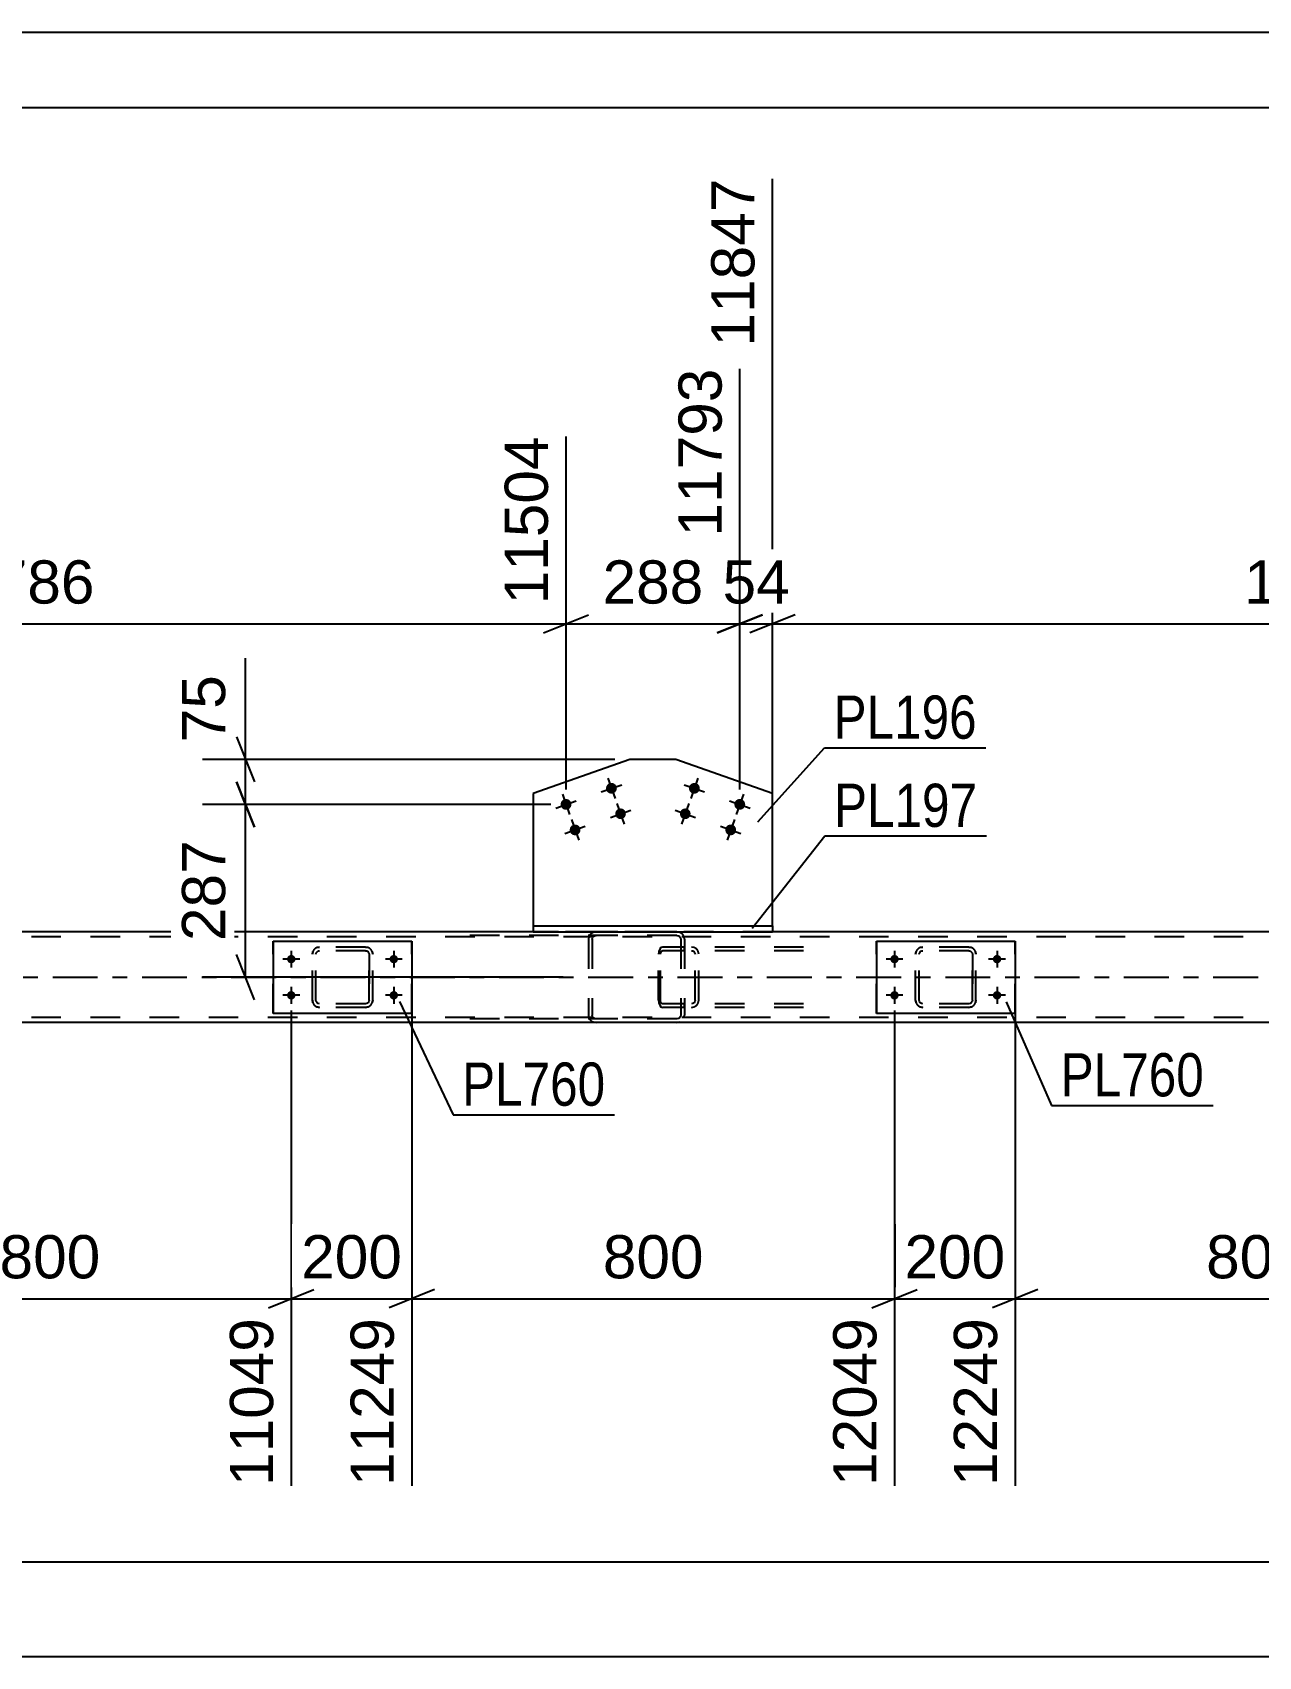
# Model space of a CAD drawing. Header units: millimetres. Extents: x -136 to 705, y -401 to 193.
# Drawn here: x 396.1 to 477.4, y 85.5 to 193.2 of the extents above; entities that cross this region are included whole.
import ezdxf

# ---------------------------------------------------------------- set-up
doc = ezdxf.new("R2010")
doc.units = ezdxf.units.MM
doc.linetypes.add('DXK_LINE_DOT2', pattern=[3.9198, 1.9599, -1.9599])
doc.linetypes.add('DXK_LINE_DOT3', pattern=[5.9187, 2.979, -0.9799, 0.9799, -0.9799])
doc.styles.add('Arial', font='ARIAL.TTF', dxfattribs={"height": 0.2})
doc.styles.add('Arial Narrow', font='ARIALN.TTF', dxfattribs={"height": 0.2})

# ---------------------------------------------------------------- blocks, each defined once
blk = doc.blocks.new('Unknown-318464307-1115')
at = {"color": 5, "linetype": 'Continuous'}
for p, q in [((705.2, 193.21), (-135.8, 193.21)), ((700.2, 188.21), (-130.8, 188.21))]:
    blk.add_line(p, q, dxfattribs=at)
blk = doc.blocks.new('Part-318464307-5344 - 5264')
at = {"color": 2, "linetype": 'Continuous'}
for p, q in [((429.33, 133.96), (429.33, 133.56)), ((429.33, 133.96), (445.19, 133.96)), ((429.33, 133.56), (445.19, 133.56)), ((445.19, 133.96), (445.19, 133.56))]:
    blk.add_line(p, q, dxfattribs=at)
blk = doc.blocks.new('Part-318464307-5339 - 5264')
at = {"color": 2, "linetype": 'Continuous'}
for p, q in [((435.74, 145.01), (429.33, 142.74)), ((438.78, 145.01), (435.74, 145.01)), ((445.19, 142.74), (438.78, 145.01)), ((429.33, 142.74), (429.33, 133.96)), ((445.19, 133.96), (445.19, 142.74))]:
    blk.add_line(p, q, dxfattribs=at)
at = {"color": 7, "linetype": 'DXK_LINE_DOT2'}
blk.add_line((429.33, 133.96), (445.19, 133.96), dxfattribs=at)
blk = doc.blocks.new('Bolt-318464307-5400 - 5264')
at = {"linetype": 'Continuous'}
for points in [[(413.28, 131.48, -1), (413.28, 132.04, -1)], [(420.08, 131.48, -1), (420.08, 132.04, -1)], [(413.28, 129.08, -1), (413.28, 129.64, -1)], [(420.08, 129.08, -1), (420.08, 129.64, -1)]]:
    blk.add_hatch(color=1, dxfattribs=at).paths.add_polyline_path(points)
at = {"color": 1, "linetype": 'Continuous'}
for p, q in [((413.84, 131.76), (412.72, 131.76)), ((413.28, 132.32), (413.28, 131.2)), ((420.64, 131.76), (419.52, 131.76)), ((420.08, 132.32), (420.08, 131.2)), ((413.84, 129.36), (412.72, 129.36)), ((413.28, 129.92), (413.28, 128.8)), ((420.64, 129.36), (419.52, 129.36)), ((420.08, 129.92), (420.08, 128.8))]:
    blk.add_line(p, q, dxfattribs=at)
blk = doc.blocks.new('Part-318464307-5420 - 5264')
at = {"color": 7, "linetype": 'DXK_LINE_DOT2'}
for p, q in [((437.79, 132.53), (437.71, 132.42)), ((437.9, 132.56), (437.79, 132.53)), ((447.25, 132.56), (437.9, 132.56)), ((439.36, 132.32), (439.36, 132.56)), ((440, 132.53), (439.81, 132.56)), ((437.65, 132.27), (437.63, 132.08)), ((437.63, 129.04), (437.63, 132.08)), ((437.71, 132.42), (437.65, 132.27)), ((437.76, 132.08), (437.77, 132.18)), ((437.76, 129.04), (437.76, 132.08)), ((437.77, 132.18), (437.8, 132.25)), ((437.8, 132.25), (437.84, 132.31)), ((437.84, 132.31), (437.9, 132.32)), ((447.25, 132.32), (437.9, 132.32)), ((439.81, 132.32), (439.9, 132.31)), ((439.9, 132.31), (439.99, 132.25)), ((439.99, 132.25), (440.04, 132.18)), ((440.04, 132.18), (440.06, 132.08)), ((440.06, 129.04), (440.06, 132.08)), ((440.31, 132.08), (440.27, 132.27)), ((440.31, 129.04), (440.31, 132.08)), ((437.63, 129.04), (437.65, 128.86)), ((437.65, 128.86), (437.71, 128.7)), ((437.71, 128.7), (437.79, 128.6)), ((437.77, 128.95), (437.76, 129.04)), ((437.8, 128.87), (437.77, 128.95)), ((437.79, 128.6), (437.9, 128.56)), ((437.84, 128.82), (437.8, 128.87)), ((437.9, 128.8), (437.84, 128.82)), ((447.25, 128.8), (437.9, 128.8)), ((447.25, 128.56), (437.9, 128.56)), ((439.36, 128.56), (439.36, 128.8)), ((439.9, 128.82), (439.81, 128.8)), ((439.81, 128.56), (440, 128.6)), ((439.99, 128.87), (439.9, 128.82)), ((440.04, 128.95), (439.99, 128.87)), ((440.06, 129.04), (440.04, 128.95)), ((440.27, 128.86), (440.31, 129.04))]:
    blk.add_line(p, q, dxfattribs=at)
for centre, start, end in [((439.82, 132.07), 23.8964, 68.8499), ((439.82, 129.06), 291.1501, 336.1036)]:
    blk.add_arc(centre, 0.492, start, end, dxfattribs=at)
blk = doc.blocks.new('Bolt-318464307-5405 - 5264')
at = {"linetype": 'Continuous'}
for points in [[(440.35, 142.97, -1), (439.67, 143.21, -1)], [(443.36, 141.9, -1), (442.68, 142.14, -1)], [(439.74, 141.28, -1), (439.07, 141.52, -1)], [(442.76, 140.21, -1), (442.08, 140.45, -1)]]:
    blk.add_hatch(color=1, dxfattribs=at).paths.add_polyline_path(points)
at = {"color": 1, "linetype": 'Continuous'}
for p, q in [((439.33, 143.33), (440.69, 142.85)), ((440.25, 143.77), (439.77, 142.41)), ((442.34, 142.26), (443.7, 141.78)), ((443.26, 142.7), (442.78, 141.35)), ((438.73, 141.64), (440.08, 141.16)), ((439.65, 142.08), (439.16, 140.72)), ((441.74, 140.57), (443.1, 140.09)), ((442.66, 141.01), (442.18, 139.65))]:
    blk.add_line(p, q, dxfattribs=at)
blk = doc.blocks.new('Bolt-318464307-5401 - 5264')
at = {"linetype": 'Continuous'}
for points in [[(434.85, 143.21, -1), (434.17, 142.97, -1)], [(431.84, 142.14, -1), (431.16, 141.9, -1)], [(435.45, 141.52, -1), (434.78, 141.28, -1)], [(432.44, 140.45, -1), (431.76, 140.21, -1)]]:
    blk.add_hatch(color=1, dxfattribs=at).paths.add_polyline_path(points)
at = {"color": 1, "linetype": 'Continuous'}
for p, q in [((433.83, 142.85), (435.19, 143.33)), ((434.27, 143.77), (434.75, 142.41)), ((430.82, 141.78), (432.18, 142.26)), ((431.26, 142.7), (431.74, 141.35)), ((434.44, 141.16), (435.79, 141.64)), ((434.87, 142.08), (435.36, 140.72)), ((431.42, 140.09), (432.78, 140.57)), ((431.86, 141.01), (432.34, 139.65))]:
    blk.add_line(p, q, dxfattribs=at)
blk = doc.blocks.new('Bolt-318464307-5402 - 5264')
at = {"linetype": 'Continuous'}
for points in [[(453.28, 131.48, -1), (453.28, 132.04, -1)], [(460.08, 131.48, -1), (460.08, 132.04, -1)], [(453.28, 129.08, -1), (453.28, 129.64, -1)], [(460.08, 129.08, -1), (460.08, 129.64, -1)]]:
    blk.add_hatch(color=1, dxfattribs=at).paths.add_polyline_path(points)
at = {"color": 1, "linetype": 'Continuous'}
for p, q in [((453.84, 131.76), (452.72, 131.76)), ((453.28, 132.32), (453.28, 131.2)), ((460.64, 131.76), (459.52, 131.76)), ((460.08, 132.32), (460.08, 131.2)), ((453.84, 129.36), (452.72, 129.36)), ((453.28, 129.92), (453.28, 128.8)), ((460.64, 129.36), (459.52, 129.36)), ((460.08, 129.92), (460.08, 128.8))]:
    blk.add_line(p, q, dxfattribs=at)
blk = doc.blocks.new('Part-318464307-5444 - 5264')
at = {"color": 2, "linetype": 'Continuous'}
for p, q in [((429.33, 133.56), (360.05, 133.56)), ((514.47, 133.56), (445.19, 133.56)), ((629.28, 127.56), (-24.68, 127.56))]:
    blk.add_line(p, q, dxfattribs=at)
at = {"color": 7, "linetype": 'DXK_LINE_DOT2'}
for p, q in [((445.19, 133.56), (429.33, 133.56)), ((629.28, 133.24), (-28.68, 133.24)), ((629.28, 127.88), (-28.68, 127.88))]:
    blk.add_line(p, q, dxfattribs=at)
at = {"color": 7, "linetype": 'DXK_LINE_DOT3'}
blk.add_line((-28.68, 130.56), (629.28, 130.56), dxfattribs=at)
blk = doc.blocks.new('Part-318464307-5515 - 5264')
at = {"color": 7, "linetype": 'DXK_LINE_DOT2'}
for p, q in [((414.97, 132.53), (415.16, 132.56)), ((415.16, 132.56), (414.97, 132.53)), ((418.2, 132.56), (415.16, 132.56)), ((418.2, 132.56), (418.38, 132.53)), ((418.38, 132.53), (418.2, 132.56)), ((414.68, 132.08), (414.71, 132.27)), ((414.71, 132.27), (414.68, 132.08)), ((414.68, 129.04), (414.68, 132.08)), ((414.68, 129.04), (414.68, 132.08)), ((414.92, 132.08), (414.93, 132.18)), ((414.92, 129.04), (414.92, 132.08)), ((414.92, 129.04), (414.92, 132.08)), ((414.93, 132.18), (414.99, 132.25)), ((414.99, 132.25), (415.06, 132.31)), ((415.06, 132.31), (415.16, 132.32)), ((418.2, 132.32), (415.16, 132.32)), ((418.2, 132.32), (418.29, 132.31)), ((418.29, 132.31), (418.37, 132.25)), ((418.37, 132.25), (418.42, 132.18)), ((418.42, 132.18), (418.44, 132.08)), ((418.44, 129.04), (418.44, 132.08)), ((418.44, 132.08), (418.44, 129.04)), ((418.64, 132.27), (418.68, 132.08)), ((418.68, 132.08), (418.64, 132.27)), ((418.68, 129.04), (418.68, 132.08)), ((418.68, 129.04), (418.68, 132.08)), ((414.71, 128.86), (414.68, 129.04)), ((414.68, 129.04), (414.71, 128.86)), ((414.93, 128.95), (414.92, 129.04)), ((414.99, 128.87), (414.93, 128.95)), ((415.16, 128.56), (414.97, 128.6)), ((414.97, 128.6), (415.16, 128.56)), ((415.06, 128.82), (414.99, 128.87)), ((415.16, 128.8), (415.06, 128.82)), ((418.2, 128.8), (415.16, 128.8)), ((418.2, 128.56), (415.16, 128.56)), ((418.29, 128.82), (418.2, 128.8)), ((418.38, 128.6), (418.2, 128.56)), ((418.2, 128.56), (418.38, 128.6)), ((418.37, 128.87), (418.29, 128.82)), ((418.42, 128.95), (418.37, 128.87)), ((418.44, 129.04), (418.42, 128.95)), ((418.68, 129.04), (418.64, 128.86)), ((418.64, 128.86), (418.68, 129.04))]:
    blk.add_line(p, q, dxfattribs=at)
at = {"color": 7, "linetype": 'DXK_LINE_DOT3'}
blk.add_line((416.68, 130.56), (416.68, 130.56), dxfattribs=at)
at = {"color": 7, "linetype": 'DXK_LINE_DOT2'}
for centre, start, end in [((415.16, 132.08), 112.5, 157.5), ((415.16, 132.08), 112.5, 157.5), ((418.2, 132.08), 22.5, 67.5), ((418.2, 132.08), 22.5, 67.5), ((415.16, 129.04), 202.5, 247.5), ((415.16, 129.04), 202.5, 247.5), ((418.2, 129.04), 292.5, 337.5), ((418.2, 129.04), 292.5, 337.5)]:
    blk.add_arc(centre, 0.48, start, end, dxfattribs=at)
blk = doc.blocks.new('Part-318464307-5552 - 5264')
at = {"color": 2, "linetype": 'Continuous'}
for p, q in [((452.08, 132.96), (452.08, 128.16)), ((452.08, 132.96), (461.28, 132.96)), ((461.28, 132.96), (461.28, 128.16)), ((461.28, 128.16), (452.08, 128.16))]:
    blk.add_line(p, q, dxfattribs=at)
at = {"color": 7, "linetype": 'DXK_LINE_DOT2'}
for p, q in [((452.08, 128.16), (452.08, 132.96)), ((461.28, 128.16), (461.28, 132.96))]:
    blk.add_line(p, q, dxfattribs=at)
blk = doc.blocks.new('Part-318464307-5553 - 5264')
at = {"color": 7, "linetype": 'DXK_LINE_DOT2'}
for p, q in [((454.97, 132.53), (455.16, 132.56)), ((455.16, 132.56), (454.97, 132.53)), ((458.2, 132.56), (455.16, 132.56)), ((458.2, 132.56), (458.38, 132.53)), ((458.38, 132.53), (458.2, 132.56)), ((454.68, 132.08), (454.71, 132.27)), ((454.71, 132.27), (454.68, 132.08)), ((454.68, 129.04), (454.68, 132.08)), ((454.68, 129.04), (454.68, 132.08)), ((454.92, 132.08), (454.93, 132.18)), ((454.92, 129.04), (454.92, 132.08)), ((454.92, 129.04), (454.92, 132.08)), ((454.93, 132.18), (454.99, 132.25)), ((454.99, 132.25), (455.06, 132.31)), ((455.06, 132.31), (455.16, 132.32)), ((458.2, 132.32), (455.16, 132.32)), ((458.2, 132.32), (458.29, 132.31)), ((458.29, 132.31), (458.37, 132.25)), ((458.37, 132.25), (458.42, 132.18)), ((458.42, 132.18), (458.44, 132.08)), ((458.44, 129.04), (458.44, 132.08)), ((458.44, 132.08), (458.44, 129.04)), ((458.64, 132.27), (458.68, 132.08)), ((458.68, 132.08), (458.64, 132.27)), ((458.68, 129.04), (458.68, 132.08)), ((458.68, 129.04), (458.68, 132.08)), ((454.71, 128.86), (454.68, 129.04)), ((454.68, 129.04), (454.71, 128.86)), ((454.93, 128.95), (454.92, 129.04)), ((454.99, 128.87), (454.93, 128.95)), ((455.16, 128.56), (454.97, 128.6)), ((454.97, 128.6), (455.16, 128.56)), ((455.06, 128.82), (454.99, 128.87)), ((455.16, 128.8), (455.06, 128.82)), ((458.2, 128.8), (455.16, 128.8)), ((458.2, 128.56), (455.16, 128.56)), ((458.29, 128.82), (458.2, 128.8)), ((458.38, 128.6), (458.2, 128.56)), ((458.2, 128.56), (458.38, 128.6)), ((458.37, 128.87), (458.29, 128.82)), ((458.42, 128.95), (458.37, 128.87)), ((458.44, 129.04), (458.42, 128.95)), ((458.68, 129.04), (458.64, 128.86)), ((458.64, 128.86), (458.68, 129.04))]:
    blk.add_line(p, q, dxfattribs=at)
at = {"color": 7, "linetype": 'DXK_LINE_DOT3'}
blk.add_line((456.68, 130.56), (456.68, 130.56), dxfattribs=at)
at = {"color": 7, "linetype": 'DXK_LINE_DOT2'}
for centre, start, end in [((455.16, 132.08), 112.5, 157.5), ((455.16, 132.08), 112.5, 157.5), ((458.2, 132.08), 22.5, 67.5), ((458.2, 132.08), 22.5, 67.5), ((455.16, 129.04), 202.5, 247.5), ((455.16, 129.04), 202.5, 247.5), ((458.2, 129.04), 292.5, 337.5), ((458.2, 129.04), 292.5, 337.5)]:
    blk.add_arc(centre, 0.48, start, end, dxfattribs=at)
blk = doc.blocks.new('Part-318464307-5558 - 5264')
at = {"color": 2, "linetype": 'Continuous'}
for p, q in [((412.08, 132.96), (412.08, 128.16)), ((412.08, 132.96), (421.28, 132.96)), ((421.28, 132.96), (421.28, 128.16)), ((421.28, 128.16), (412.08, 128.16))]:
    blk.add_line(p, q, dxfattribs=at)
at = {"color": 7, "linetype": 'DXK_LINE_DOT2'}
for p, q in [((412.08, 128.16), (412.08, 132.96)), ((421.28, 128.16), (421.28, 132.96))]:
    blk.add_line(p, q, dxfattribs=at)
blk = doc.blocks.new('Part-318464307-5560 - 5264')
at = {"color": 7, "linetype": 'DXK_LINE_DOT2'}
for p, q in [((438.85, 133.56), (424.95, 133.56)), ((433.49, 133.56), (433.29, 133.53)), ((439.05, 133.53), (438.85, 133.56)), ((438.85, 133.32), (424.95, 133.32)), ((433.01, 133.24), (432.98, 133.08)), ((432.98, 133.08), (432.98, 128.04)), ((433.02, 133.27), (433.01, 133.24)), ((433.23, 133.08), (433.25, 133.18)), ((433.23, 133.08), (433.23, 128.04)), ((433.25, 133.18), (433.31, 133.25)), ((433.31, 133.25), (433.39, 133.31)), ((433.39, 133.31), (433.49, 133.32)), ((438.85, 133.32), (438.95, 133.31)), ((438.95, 133.31), (439.03, 133.25)), ((439.03, 133.25), (439.09, 133.18)), ((439.09, 133.18), (439.11, 133.08)), ((439.11, 133.08), (439.11, 128.04)), ((439.33, 133.24), (439.32, 133.27)), ((439.36, 133.08), (439.33, 133.24)), ((439.36, 133.08), (439.36, 128.04)), ((438.85, 127.8), (424.95, 127.8)), ((438.85, 127.56), (424.95, 127.56)), ((432.98, 128.04), (433, 127.96)), ((433, 127.96), (433.02, 127.86)), ((433.25, 127.95), (433.23, 128.04)), ((433.31, 127.87), (433.25, 127.95)), ((433.29, 127.6), (433.49, 127.56)), ((433.39, 127.82), (433.31, 127.87)), ((433.49, 127.8), (433.39, 127.82)), ((438.95, 127.82), (438.85, 127.8)), ((438.85, 127.56), (439.05, 127.6)), ((439.03, 127.87), (438.95, 127.82)), ((439.09, 127.95), (439.03, 127.87)), ((439.11, 128.04), (439.09, 127.95)), ((439.32, 127.86), (439.34, 127.96)), ((439.34, 127.96), (439.36, 128.04))]:
    blk.add_line(p, q, dxfattribs=at)
for centre, start, end in [((433.47, 133.06), 110.7583, 155.68), ((438.87, 133.06), 24.32, 69.2417), ((433.47, 128.06), 204.32, 249.2417)]:
    blk.add_arc(centre, 0.496, start, end, dxfattribs=at)
blk = doc.blocks.new('StraightDimension-318464307-5949 - 5264')
at = {"color": 7, "linetype": 'Continuous'}
for p, q in [((453.28, 128.36), (453.28, 96.82)), ((461.28, 128.85), (461.28, 96.82)), ((451.78, 108.64), (454.78, 109.84)), ((453.28, 109.24), (461.28, 109.24)), ((462.78, 109.84), (459.78, 108.64))]:
    blk.add_line(p, q, dxfattribs=at)
at = {"color": 0}
blk.add_wipeout([(461.21, 109.99), (461.21, 114.19), (453.34, 114.19), (453.34, 109.99)], dxfattribs=at)
at = {"color": 0, "linetype": 'Continuous'}
blk.add_wipeout([(460.68, 108.54), (456.48, 108.54), (456.48, 96.22), (460.68, 96.22)], dxfattribs=at)
at = {"color": 3, "style": 'Arial'}
blk.add_text('200', height=2.865, dxfattribs=at).set_placement((453.94, 110.59))
at = {"color": 3, "linetype": 'Continuous', "style": 'Arial'}
blk.add_text('12249', height=2.865, rotation=90.0002, dxfattribs=at).set_placement((460.08, 96.82))
blk = doc.blocks.new('StraightDimension-318464307-6426 - 5264')
at = {"color": 7, "linetype": 'Continuous'}
for p, q in [((410.25, 145.01), (410.25, 151.71)), ((410.25, 145.01), (410.25, 151.71)), ((409.65, 146.51), (410.85, 143.51)), ((434.74, 145.01), (407.4, 145.01)), ((410.25, 142.02), (410.25, 145.01)), ((410.85, 140.52), (409.65, 143.52)), ((430.5, 142.02), (407.4, 142.02))]:
    blk.add_line(p, q, dxfattribs=at)
at = {"color": 0}
blk.add_wipeout([(409.5, 151.19), (405.3, 151.19), (405.3, 145.54), (409.5, 145.54)], dxfattribs=at)
at = {"color": 3, "style": 'Arial'}
blk.add_text('75', height=2.865, rotation=90.0002, dxfattribs=at).set_placement((408.9, 146.14))
blk = doc.blocks.new('StraightDimension-318464307-6334 - 5264')
at = {"color": 7, "linetype": 'Continuous'}
blk.add_line((-29.48, 85.51), (662, 85.51), dxfattribs=at)
blk = doc.blocks.new('StraightDimension-318464307-5922 - 5264')
at = {"color": 7, "linetype": 'Continuous'}
for p, q in [((381.28, 128.36), (381.28, 96.82)), ((413.28, 128.36), (413.28, 96.82)), ((382.78, 109.84), (379.78, 108.64)), ((381.28, 109.24), (413.28, 109.24)), ((411.78, 108.64), (414.78, 109.84))]:
    blk.add_line(p, q, dxfattribs=at)
at = {"color": 0}
blk.add_wipeout([(401.21, 109.99), (401.21, 114.19), (393.34, 114.19), (393.34, 109.99)], dxfattribs=at)
at = {"color": 3, "style": 'Arial'}
blk.add_text('800', height=2.865, dxfattribs=at).set_placement((393.94, 110.59))
at = {"color": 0, "linetype": 'Continuous'}
blk.add_wipeout([(412.68, 108.54), (408.48, 108.54), (408.48, 96.22), (412.68, 96.22)], dxfattribs=at)
at = {"color": 3, "linetype": 'Continuous', "style": 'Arial'}
blk.add_text('11049', height=2.865, rotation=90.0002, dxfattribs=at).set_placement((412.08, 96.82))
blk = doc.blocks.new('StraightDimension-318464307-6125 - 5264')
at = {"color": 7, "linetype": 'Continuous'}
for p, q in [((360.05, 134.96), (360.05, 178.88)), ((431.5, 143.02), (431.5, 166.41)), ((361.55, 154.59), (358.55, 153.39)), ((430, 153.39), (433, 154.59)), ((360.05, 153.99), (431.5, 153.99))]:
    blk.add_line(p, q, dxfattribs=at)
at = {"color": 0}
blk.add_wipeout([(400.82, 154.74), (400.82, 158.94), (390.73, 158.94), (390.73, 154.74)], dxfattribs=at)
at = {"color": 3, "style": 'Arial'}
blk.add_text('1786', height=2.865, dxfattribs=at).set_placement((391.33, 155.34))
at = {"color": 0, "linetype": 'Continuous'}
blk.add_wipeout([(430.9, 167.01), (426.7, 167.01), (426.7, 154.69), (430.9, 154.69)], dxfattribs=at)
at = {"color": 3, "linetype": 'Continuous', "style": 'Arial'}
blk.add_text('11504', height=2.865, rotation=90.0002, dxfattribs=at).set_placement((430.3, 155.29))
blk = doc.blocks.new('StraightDimension-318464307-5931 - 5264')
at = {"color": 7, "linetype": 'Continuous'}
for p, q in [((413.28, 128.36), (413.28, 96.82)), ((421.28, 128.36), (421.28, 96.82)), ((411.78, 108.64), (414.78, 109.84)), ((413.28, 109.24), (421.28, 109.24)), ((422.78, 109.84), (419.78, 108.64))]:
    blk.add_line(p, q, dxfattribs=at)
at = {"color": 0}
blk.add_wipeout([(421.21, 109.99), (421.21, 114.19), (413.34, 114.19), (413.34, 109.99)], dxfattribs=at)
at = {"color": 0, "linetype": 'Continuous'}
blk.add_wipeout([(420.68, 108.54), (416.48, 108.54), (416.48, 96.22), (420.68, 96.22)], dxfattribs=at)
at = {"color": 3, "style": 'Arial'}
blk.add_text('200', height=2.865, dxfattribs=at).set_placement((413.94, 110.59))
at = {"color": 3, "linetype": 'Continuous', "style": 'Arial'}
blk.add_text('11249', height=2.865, rotation=90.0002, dxfattribs=at).set_placement((420.08, 96.82))
blk = doc.blocks.new('StraightDimension-318464307-5940 - 5264')
at = {"color": 7, "linetype": 'Continuous'}
for p, q in [((421.28, 128.36), (421.28, 96.82)), ((453.28, 128.36), (453.28, 96.82)), ((422.78, 109.84), (419.78, 108.64)), ((421.28, 109.24), (453.28, 109.24)), ((451.78, 108.64), (454.78, 109.84))]:
    blk.add_line(p, q, dxfattribs=at)
at = {"color": 0}
blk.add_wipeout([(441.21, 109.99), (441.21, 114.19), (433.34, 114.19), (433.34, 109.99)], dxfattribs=at)
at = {"color": 3, "style": 'Arial'}
blk.add_text('800', height=2.865, dxfattribs=at).set_placement((433.94, 110.59))
at = {"color": 0, "linetype": 'Continuous'}
blk.add_wipeout([(452.68, 108.54), (448.48, 108.54), (448.48, 96.22), (452.68, 96.22)], dxfattribs=at)
at = {"color": 3, "linetype": 'Continuous', "style": 'Arial'}
blk.add_text('12049', height=2.865, rotation=90.0002, dxfattribs=at).set_placement((452.08, 96.82))
blk = doc.blocks.new('StraightDimension-318464307-5958 - 5264')
at = {"color": 7, "linetype": 'Continuous'}
for p, q in [((461.28, 128.85), (461.28, 96.82)), ((493.28, 128.36), (493.28, 96.82)), ((462.78, 109.84), (459.78, 108.64)), ((461.28, 109.24), (493.28, 109.24)), ((491.78, 108.64), (494.78, 109.84))]:
    blk.add_line(p, q, dxfattribs=at)
at = {"color": 0}
blk.add_wipeout([(481.21, 109.99), (481.21, 114.19), (473.34, 114.19), (473.34, 109.99)], dxfattribs=at)
at = {"color": 3, "style": 'Arial'}
blk.add_text('800', height=2.865, dxfattribs=at).set_placement((473.94, 110.59))
at = {"color": 0, "linetype": 'Continuous'}
blk.add_wipeout([(492.68, 108.54), (488.48, 108.54), (488.48, 96.22), (492.68, 96.22)], dxfattribs=at)
at = {"color": 3, "linetype": 'Continuous', "style": 'Arial'}
blk.add_text('13049', height=2.865, rotation=90.0002, dxfattribs=at).set_placement((492.08, 96.82))
blk = doc.blocks.new('StraightDimension-318464307-6102 - 5264')
at = {"color": 7, "linetype": 'Continuous'}
for p, q in [((445.19, 134.96), (445.19, 183.51)), ((516.63, 143.02), (516.63, 166.41)), ((446.69, 154.59), (443.69, 153.39)), ((515.13, 153.39), (518.13, 154.59)), ((445.19, 153.99), (516.63, 153.99))]:
    blk.add_line(p, q, dxfattribs=at)
at = {"color": 0}
blk.add_wipeout([(485.96, 154.74), (485.96, 158.94), (475.86, 158.94), (475.86, 154.74)], dxfattribs=at)
at = {"color": 3, "style": 'Arial'}
blk.add_text('1786', height=2.865, dxfattribs=at).set_placement((476.46, 155.34))
at = {"color": 0, "linetype": 'Continuous'}
blk.add_wipeout([(516.03, 167.01), (511.83, 167.01), (511.83, 154.69), (516.03, 154.69)], dxfattribs=at)
at = {"color": 3, "linetype": 'Continuous', "style": 'Arial'}
blk.add_text('13633', height=2.865, rotation=90.0002, dxfattribs=at).set_placement((515.43, 155.29))
blk = doc.blocks.new('StraightDimension-318464307-6109 - 5264')
at = {"color": 7, "linetype": 'Continuous'}
for p, q in [((445.19, 134.96), (445.19, 183.51)), ((443.02, 143.02), (443.02, 170.91)), ((441.52, 153.39), (444.52, 154.59)), ((446.69, 154.59), (443.69, 153.39)), ((443.02, 153.99), (445.19, 153.99))]:
    blk.add_line(p, q, dxfattribs=at)
at = {"color": 0, "linetype": 'Continuous'}
blk.add_wipeout([(444.59, 184.11), (440.39, 184.11), (440.39, 171.79), (444.59, 171.79)], dxfattribs=at)
at = {"color": 3, "linetype": 'Continuous', "style": 'Arial'}
blk.add_text('11847', height=2.865, rotation=90.0002, dxfattribs=at).set_placement((443.99, 172.39))
at = {"color": 0}
blk.add_wipeout([(446.93, 154.74), (446.93, 158.94), (441.28, 158.94), (441.28, 154.74)], dxfattribs=at)
at = {"color": 3, "style": 'Arial'}
blk.add_text('54', height=2.865, dxfattribs=at).set_placement((441.88, 155.34))
blk = doc.blocks.new('StraightDimension-318464307-6116 - 5264')
at = {"color": 7, "linetype": 'Continuous'}
for p, q in [((443.02, 143.02), (443.02, 170.91)), ((431.5, 143.02), (431.5, 166.41)), ((430, 153.39), (433, 154.59)), ((444.52, 154.59), (441.52, 153.39)), ((431.5, 153.99), (443.02, 153.99))]:
    blk.add_line(p, q, dxfattribs=at)
at = {"color": 0}
blk.add_wipeout([(441.2, 154.74), (441.2, 158.94), (433.32, 158.94), (433.32, 154.74)], dxfattribs=at)
at = {"color": 3, "style": 'Arial'}
blk.add_text('288', height=2.865, dxfattribs=at).set_placement((433.92, 155.34))
at = {"color": 0, "linetype": 'Continuous'}
blk.add_wipeout([(442.42, 171.51), (438.22, 171.51), (438.22, 159.19), (442.42, 159.19)], dxfattribs=at)
at = {"color": 3, "linetype": 'Continuous', "style": 'Arial'}
blk.add_text('11793', height=2.865, rotation=90.0002, dxfattribs=at).set_placement((441.82, 159.79))
blk = doc.blocks.new('StraightDimension-318464307-6302 - 5264')
at = {"color": 7, "linetype": 'Continuous'}
blk.add_line((-28.68, 91.8), (661.2, 91.8), dxfattribs=at)
blk = doc.blocks.new('StraightDimension-318464307-6436 - 5264')
at = {"color": 7, "linetype": 'Continuous'}
for p, q in [((409.65, 143.52), (410.85, 140.52)), ((430.5, 142.02), (407.4, 142.02)), ((410.25, 130.56), (410.25, 142.02)), ((410.85, 129.06), (409.65, 132.06)), ((431.32, 130.56), (407.4, 130.56))]:
    blk.add_line(p, q, dxfattribs=at)
at = {"color": 0}
blk.add_wipeout([(409.5, 140.23), (405.3, 140.23), (405.3, 132.36), (409.5, 132.36)], dxfattribs=at)
at = {"color": 3, "style": 'Arial'}
blk.add_text('287', height=2.865, rotation=90.0002, dxfattribs=at).set_placement((408.9, 132.96))
blk = doc.blocks.new('Mark-318464307-5340 - 5264')
at = {"color": 30, "linetype": 'Continuous'}
for p, q in [((443.85, 133.81), (448.67, 139.93)), ((448.67, 139.93), (459.37, 139.93))]:
    blk.add_line(p, q, dxfattribs=at)
at = {"color": 0}
blk.add_wipeout([(458.77, 140.53), (458.77, 143.53), (449.27, 143.53), (449.27, 140.53)], dxfattribs=at)
blk.add_wipeout([(458.77, 140.53), (458.77, 143.53), (449.27, 143.53), (449.27, 140.53)], dxfattribs=at)
at = {"color": 3, "style": 'Arial Narrow'}
blk.add_text('PL197', height=2.863, dxfattribs=at).set_placement((449.27, 140.53))
blk = doc.blocks.new('Mark-318464307-5335 - 5264')
at = {"color": 30, "linetype": 'Continuous'}
for p, q in [((444.22, 140.87), (448.64, 145.78)), ((448.64, 145.78), (459.34, 145.78))]:
    blk.add_line(p, q, dxfattribs=at)
at = {"color": 0}
blk.add_wipeout([(458.74, 146.38), (458.74, 149.38), (449.24, 149.38), (449.24, 146.38)], dxfattribs=at)
blk.add_wipeout([(458.74, 146.38), (458.74, 149.38), (449.24, 149.38), (449.24, 146.38)], dxfattribs=at)
at = {"color": 3, "style": 'Arial Narrow'}
blk.add_text('PL196', height=2.863, dxfattribs=at).set_placement((449.24, 146.38))
blk = doc.blocks.new('Mark-318464307-5548 - 5264')
at = {"color": 30, "linetype": 'Continuous'}
for p, q in [((460.68, 128.93), (463.7, 122.06)), ((463.7, 122.06), (474.41, 122.06))]:
    blk.add_line(p, q, dxfattribs=at)
at = {"color": 0}
blk.add_wipeout([(473.81, 122.66), (473.81, 125.66), (464.3, 125.66), (464.3, 122.66)], dxfattribs=at)
blk.add_wipeout([(473.81, 122.66), (473.81, 125.66), (464.3, 125.66), (464.3, 122.66)], dxfattribs=at)
at = {"color": 3, "style": 'Arial Narrow'}
blk.add_text('PL760', height=2.863, dxfattribs=at).set_placement((464.3, 122.66))
blk = doc.blocks.new('Mark-318464307-5554 - 5264')
at = {"color": 30, "linetype": 'Continuous'}
for p, q in [((420.46, 128.94), (424.01, 121.44)), ((424.01, 121.44), (434.72, 121.44))]:
    blk.add_line(p, q, dxfattribs=at)
at = {"color": 0}
blk.add_wipeout([(434.12, 122.04), (434.12, 125.04), (424.61, 125.04), (424.61, 122.04)], dxfattribs=at)
blk.add_wipeout([(434.12, 122.04), (434.12, 125.04), (424.61, 125.04), (424.61, 122.04)], dxfattribs=at)
at = {"color": 3, "style": 'Arial Narrow'}
blk.add_text('PL760', height=2.863, dxfattribs=at).set_placement((424.61, 122.04))

msp = doc.modelspace()

# ---------------------------------------------------------------- block references
for name in ['Unknown-318464307-1115', 'Part-318464307-5339 - 5264', 'Bolt-318464307-5401 - 5264', 'Bolt-318464307-5405 - 5264', 'Part-318464307-5444 - 5264', 'Part-318464307-5560 - 5264', 'Part-318464307-5344 - 5264', 'Part-318464307-5558 - 5264', 'Part-318464307-5515 - 5264', 'Part-318464307-5420 - 5264', 'Part-318464307-5552 - 5264', 'Part-318464307-5553 - 5264', 'Bolt-318464307-5400 - 5264', 'Bolt-318464307-5402 - 5264']:
    msp.add_blockref(name, (0, 0))

# ---------------------------------------------------------------- next in the draw order: block references
for name in ['StraightDimension-318464307-6102 - 5264', 'StraightDimension-318464307-6426 - 5264', 'StraightDimension-318464307-5949 - 5264']:
    msp.add_blockref(name, (0, 0))

# ---------------------------------------------------------------- next in the draw order: block references
for name in ['StraightDimension-318464307-6109 - 5264', 'StraightDimension-318464307-6125 - 5264', 'StraightDimension-318464307-6334 - 5264']:
    msp.add_blockref(name, (0, 0))

# ---------------------------------------------------------------- next in the draw order: block references
for name in ['StraightDimension-318464307-6116 - 5264', 'StraightDimension-318464307-5922 - 5264', 'StraightDimension-318464307-5958 - 5264']:
    msp.add_blockref(name, (0, 0))

# ---------------------------------------------------------------- next in the draw order: block references
for name in ['StraightDimension-318464307-6436 - 5264', 'Mark-318464307-5340 - 5264', 'StraightDimension-318464307-5931 - 5264']:
    msp.add_blockref(name, (0, 0))

# ---------------------------------------------------------------- next in the draw order: block references
for name in ['Mark-318464307-5335 - 5264', 'StraightDimension-318464307-5940 - 5264']:
    msp.add_blockref(name, (0, 0))

# ---------------------------------------------------------------- next in the draw order: block references
msp.add_blockref('StraightDimension-318464307-6302 - 5264', (0, 0))

# ---------------------------------------------------------------- next in the draw order: block references
for name in ['Mark-318464307-5554 - 5264', 'Mark-318464307-5548 - 5264']:
    msp.add_blockref(name, (0, 0))

doc.saveas('drawing.dxf')
